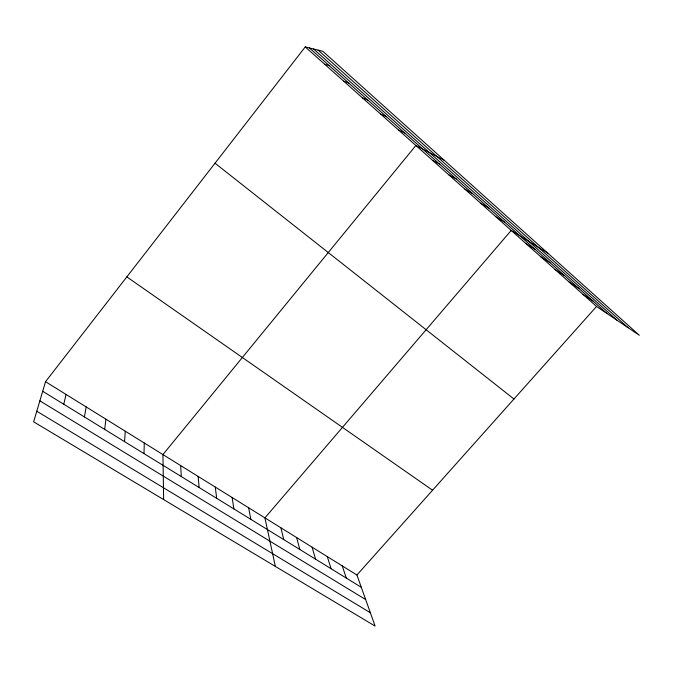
<?xml version="1.0" encoding="UTF-8"?>
<svg xmlns="http://www.w3.org/2000/svg" width="673" height="673" viewBox="0 0 673 673"><rect width="100%" height="100%" fill="white"/><g stroke="black" fill="none" stroke-linecap="round" stroke-linejoin="round"><path stroke-width="1.01" d="M143.997 453.61L144.283 442.994M124.53 441.623L125.279 431.2M104.677 429.408L105.922 419.186M84.428 416.949L86.178 406.929M63.775 404.237L66.055 394.437M45.528 381.7L33.65 421.828L375.105 626.083L356.926 574.994L45.528 381.7L305.248 46.917L322.83 51.308L639.35 335.289L596.556 306.467L305.248 46.917M356.926 574.994L596.556 306.467M324.664 64.213L329.316 65.718M343.676 81.147L348.799 83.099M362.284 97.736L367.853 100.109M380.523 113.981L386.512 116.766M398.382 129.897L404.784 133.069M444.416 160.401L415.88 145.486L162.925 454.569L163.648 499.593M432.537 160.325L439.705 164.229M448.874 174.887L456.387 179.119M464.9 189.163L472.749 193.723M480.631 203.179L488.791 208.041M36.788 411.22L370.352 612.733M496.06 216.925L504.531 222.09M39.867 400.839L365.675 599.567M42.702 391.274L361.317 587.327M547.822 253.174L511.211 230.427L264.926 517.882L275.35 566.414M526.084 243.676L535.128 249.397M540.688 256.691L550.001 262.672M555.032 269.469L564.605 275.694M569.122 282.021L578.94 288.49M582.961 294.345L593.014 301.05M126.844 276.889L432.562 490.23M215.032 163.211L513.962 399.022M309.42 47.96L606.844 313.391M318.152 50.139L628.119 327.717M313.593 49.003L617.074 320.281M342.229 565.867L346.326 578.107M327.28 556.588L331.082 568.727M312.087 547.157L315.578 559.187M296.633 537.567L299.813 549.479M280.91 527.809L283.762 539.611M248.665 507.787L250.819 519.337M232.118 497.515L233.901 508.923M215.276 487.067L216.681 498.331M198.131 476.425L199.141 487.538M180.684 465.598L181.289 476.551"/></g></svg>
